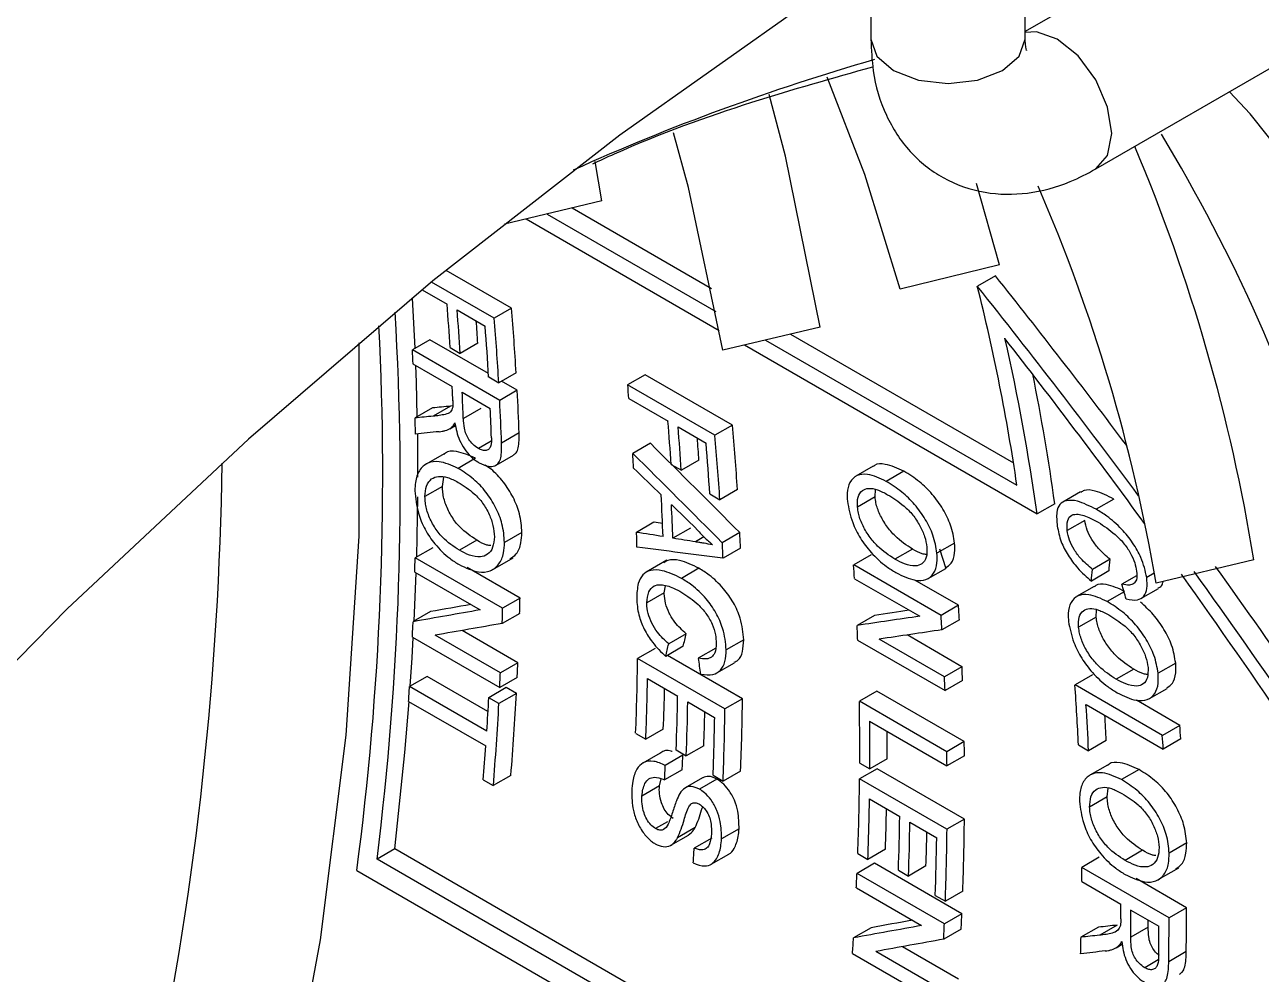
# Model space of a CAD drawing. Extents: x 17.3 to 113.1, y 4.8 to 84.5.
# Drawn here: x 31.877 to 32.878, y 64.814 to 65.583 of the extents above; entities that cross this region are included whole.
import ezdxf

# ---------------------------------------------------------------- set-up
doc = ezdxf.new("R2010")
doc.units = 0
doc.header["$MEASUREMENT"] = 0
doc.layers.add('OBJECT', color=7, linetype='CONTINUOUS')

msp = doc.modelspace()

# ---------------------------------------------------------------- linework, layer by layer
at = {"layer": 'OBJECT'}
for p, q in [((33.1237, 65.8294), (32.6871, 65.5774)), ((32.7442, 65.4661), (33.1862, 65.7212)), ((32.5621, 65.6692), (32.5621, 65.5712)), ((32.6871, 65.5712), (32.6871, 65.6692)), ((32.3443, 65.4402), (32.339, 65.472)), ((32.6662, 65.3884), (32.6475, 65.4544)), ((32.3443, 65.4402), (32.2654, 65.4214)), ((32.3203, 65.4345), (32.433, 65.3694)), ((32.2831, 65.4256), (32.4394, 65.3354)), ((32.3, 65.4296), (32.4366, 65.3508)), ((32.2712, 65.3534), (32.2182, 65.384)), ((32.6662, 65.3884), (32.5859, 65.3689)), ((32.257, 65.3452), (32.2064, 65.3744)), ((32.6629, 65.3797), (32.6483, 65.3712)), ((32.1989, 65.3683), (32.219, 65.3567)), ((32.1931, 65.3209), (32.1909, 65.3616)), ((32.2712, 65.3534), (32.257, 65.3452)), ((32.2271, 65.352), (32.2498, 65.3389)), ((32.5211, 65.3381), (32.4422, 65.3194)), ((32.2051, 65.3277), (32.1909, 65.3196)), ((32.2525, 65.3004), (32.2051, 65.3277)), ((32.2438, 65.325), (32.2296, 65.3168)), ((32.4599, 65.3236), (32.6967, 65.1869)), ((32.4768, 65.3276), (32.6803, 65.2101)), ((32.4971, 65.3324), (32.6775, 65.2282)), ((32.2616, 65.2787), (32.1909, 65.3196)), ((32.2215, 65.3215), (32.2296, 65.3168)), ((32.1914, 65.3084), (32.2232, 65.2901)), ((32.2527, 65.2977), (32.2608, 65.2929)), ((32.275, 65.3011), (32.2608, 65.2929)), ((32.2758, 65.2869), (32.2631, 65.2943)), ((32.3794, 65.2995), (32.3652, 65.2913)), ((32.4501, 65.2587), (32.3794, 65.2995)), ((32.2313, 65.2853), (32.254, 65.2723)), ((32.2758, 65.2869), (32.2616, 65.2787)), ((32.4359, 65.2505), (32.3652, 65.2913)), ((32.2219, 65.2741), (32.2077, 65.2659)), ((32.2237, 65.2743), (32.2219, 65.2741)), ((32.3661, 65.2803), (32.3979, 65.262)), ((32.2072, 65.2727), (32.1931, 65.2645)), ((32.2464, 65.2722), (32.2322, 65.264)), ((32.2211, 65.2558), (32.2258, 65.2585)), ((32.2258, 65.2586), (32.222, 65.2563)), ((32.406, 65.2573), (32.4287, 65.2442)), ((32.4501, 65.2587), (32.4359, 65.2505)), ((32.2547, 65.2457), (32.2444, 65.2398)), ((32.2773, 65.2524), (32.2631, 65.2442)), ((32.3836, 65.244), (32.3694, 65.2358)), ((32.2185, 65.2367), (32.202, 65.2272)), ((32.2587, 65.2263), (32.2728, 65.2345)), ((32.2421, 65.2319), (32.2279, 65.2237)), ((32.4005, 65.2269), (32.4087, 65.2222)), ((32.4229, 65.2304), (32.4087, 65.2222)), ((32.564, 65.2255), (32.5498, 65.2173)), ((32.2152, 65.2091), (32.2164, 65.2167)), ((32.5889, 65.2214), (32.5746, 65.2132)), ((32.2152, 65.2091), (32.2011, 65.2009)), ((32.4317, 65.203), (32.4399, 65.1983)), ((32.4541, 65.2065), (32.4399, 65.1983)), ((32.5655, 65.2006), (32.5658, 65.2066)), ((32.7318, 65.2047), (32.7175, 65.1964)), ((32.1944, 65.152), (32.1953, 65.2008)), ((32.5655, 65.2006), (32.5513, 65.1924)), ((32.711, 65.1951), (32.6967, 65.1869)), ((32.7589, 65.1989), (32.7445, 65.1906)), ((32.3865, 65.1801), (32.3724, 65.1719)), ((32.416, 65.1753), (32.4019, 65.1671)), ((32.7353, 65.1816), (32.721, 65.1733)), ((32.2431, 65.1655), (32.229, 65.1574)), ((32.2796, 65.1718), (32.2655, 65.1637)), ((32.427, 65.1682), (32.4201, 65.1642)), ((32.456, 65.1717), (32.4418, 65.1635)), ((32.6299, 65.1633), (32.6156, 65.1551)), ((32.2074, 65.1595), (32.1932, 65.1513)), ((32.4565, 65.159), (32.4424, 65.1509)), ((32.5623, 65.1537), (32.5482, 65.1455)), ((32.5958, 65.1584), (32.5816, 65.1502)), ((32.6176, 65.1587), (32.6229, 65.1426)), ((32.2639, 65.1105), (32.1932, 65.1513)), ((32.2781, 65.1187), (32.2353, 65.1434)), ((32.256, 65.1418), (32.2725, 65.1513)), ((32.3969, 65.1493), (32.3802, 65.1396)), ((32.4229, 65.1429), (32.4087, 65.1347)), ((32.6189, 65.1047), (32.5482, 65.1455)), ((32.6086, 65.1346), (32.6228, 65.1428)), ((32.7558, 65.1501), (32.7416, 65.1419)), ((32.8721, 65.1497), (32.793, 65.1309)), ((32.1923, 65.1002), (32.194, 65.139)), ((32.1929, 65.1396), (32.2457, 65.1092)), ((32.5489, 65.1344), (32.6017, 65.104)), ((32.6331, 65.1129), (32.5978, 65.1332)), ((32.7548, 65.1407), (32.7406, 65.1325)), ((32.7771, 65.1368), (32.7653, 65.13)), ((32.7916, 65.1389), (32.7855, 65.1354)), ((32.3948, 65.123), (32.3807, 65.1148)), ((32.3948, 65.123), (32.3958, 65.1285)), ((32.743, 65.1282), (32.7287, 65.12)), ((32.7671, 65.1237), (32.7535, 65.1159)), ((32.7806, 65.1183), (32.7949, 65.1266)), ((32.2781, 65.1187), (32.2639, 65.1105)), ((32.6331, 65.1129), (32.6189, 65.1047)), ((32.2056, 65.1078), (32.1915, 65.0997)), ((32.2778, 65.1063), (32.2636, 65.0981)), ((32.5651, 65.1047), (32.5509, 65.0965)), ((32.7445, 65.1033), (32.7303, 65.0951)), ((32.7445, 65.1033), (32.7449, 65.1093)), ((32.6338, 65.1012), (32.6196, 65.093)), ((32.1909, 65.0872), (32.2616, 65.0463)), ((32.2622, 65.0582), (32.2094, 65.0886)), ((32.2763, 65.0664), (32.2311, 65.0925)), ((32.4126, 65.0899), (32.3984, 65.0817)), ((32.4592, 65.085), (32.445, 65.0768)), ((32.5514, 65.0846), (32.6222, 65.0438)), ((32.6217, 65.055), (32.5689, 65.0855)), ((32.6358, 65.0632), (32.5914, 65.0889)), ((32.3874, 65.078), (32.3733, 65.0698)), ((32.4102, 65.0797), (32.3961, 65.0715)), ((32.4366, 65.0781), (32.4224, 65.07)), ((32.2763, 65.0664), (32.2622, 65.0582)), ((32.444, 65.029), (32.3733, 65.0698)), ((32.4581, 65.0372), (32.3974, 65.0723)), ((32.4374, 65.0581), (32.4516, 65.0663)), ((32.6358, 65.0632), (32.6217, 65.055)), ((32.8089, 65.0661), (32.7947, 65.0579)), ((32.2028, 65.0553), (32.1886, 65.0471)), ((32.2521, 65.0268), (32.2028, 65.0553)), ((32.2758, 65.0545), (32.2616, 65.0463)), ((32.3812, 65.0535), (32.4057, 65.0394)), ((32.7415, 65.0566), (32.7274, 65.0484)), ((32.7749, 65.0612), (32.7607, 65.053)), ((32.2511, 65.011), (32.1886, 65.0471)), ((32.2669, 65.0463), (32.2528, 65.0381)), ((32.2751, 65.0416), (32.2669, 65.0463)), ((32.567, 65.0433), (32.5528, 65.0352)), ((32.6377, 65.0025), (32.567, 65.0433)), ((32.6363, 65.052), (32.6222, 65.0438)), ((32.7981, 65.0075), (32.7274, 65.0484)), ((32.7877, 65.0374), (32.8019, 65.0456)), ((32.1878, 65.0351), (32.2503, 64.999)), ((32.2609, 65.0334), (32.2528, 65.0381)), ((32.2751, 65.0416), (32.2609, 65.0334)), ((32.4139, 65.0347), (32.4356, 65.0221)), ((32.4581, 65.0372), (32.444, 65.029)), ((32.6235, 64.9943), (32.5528, 65.0352)), ((32.8122, 65.0157), (32.7771, 65.036)), ((32.7363, 65.0326), (32.7988, 64.9965)), ((32.394, 65.0127), (32.3798, 65.0045)), ((32.5611, 65.019), (32.6237, 64.9829)), ((32.8122, 65.0157), (32.7981, 65.0075)), ((32.3717, 65.0092), (32.3798, 65.0045)), ((32.7526, 65.0033), (32.7384, 64.9951)), ((32.813, 65.0047), (32.7988, 64.9965)), ((32.3916, 64.9932), (32.3774, 64.985)), ((32.4045, 64.9958), (32.4127, 64.991)), ((32.4268, 64.9992), (32.4127, 64.991)), ((32.6377, 65.0025), (32.6235, 64.9943)), ((32.7303, 64.9998), (32.7384, 64.9951)), ((32.4098, 64.9915), (32.3957, 64.9833)), ((32.5531, 64.9851), (32.5613, 64.9804)), ((32.5754, 64.9885), (32.5613, 64.9804)), ((32.6378, 64.9911), (32.6237, 64.9829)), ((32.7536, 64.9836), (32.7395, 64.9754)), ((32.2706, 64.9751), (32.2564, 64.9669)), ((32.4093, 64.9797), (32.3951, 64.9715)), ((32.4259, 64.9732), (32.4118, 64.965)), ((32.4343, 64.9753), (32.4425, 64.9706)), ((32.4566, 64.9787), (32.4425, 64.9706)), ((32.5671, 64.9806), (32.553, 64.9725)), ((32.6378, 64.9398), (32.5671, 64.9806)), ((32.7792, 64.9799), (32.7651, 64.9718)), ((32.2483, 64.9717), (32.2564, 64.9669)), ((32.3909, 64.9667), (32.3767, 64.9585)), ((32.3909, 64.9667), (32.3923, 64.9724)), ((32.4375, 64.9722), (32.4233, 64.9641)), ((32.6237, 64.9316), (32.553, 64.9725)), ((32.7534, 64.9577), (32.7543, 64.9648)), ((32.561, 64.9561), (32.5855, 64.942)), ((32.7534, 64.9577), (32.7392, 64.9495)), ((32.3974, 64.9376), (32.3878, 64.9321)), ((32.4198, 64.9329), (32.4056, 64.9247)), ((32.5936, 64.9373), (32.6154, 64.9247)), ((32.6378, 64.9398), (32.6237, 64.9316)), ((32.4002, 64.9187), (32.4144, 64.9269)), ((32.4333, 64.9245), (32.4191, 64.9163)), ((32.4554, 64.9319), (32.4412, 64.9237)), ((32.1766, 64.9157), (32.1623, 64.9074)), ((32.711, 64.6072), (32.1766, 64.9157)), ((32.5739, 64.9154), (32.5597, 64.9072)), ((32.782, 64.9146), (32.7679, 64.9064)), ((32.8178, 64.9205), (32.8036, 64.9123)), ((32.6967, 64.599), (32.1623, 64.9074)), ((32.4328, 64.9033), (32.447, 64.9115)), ((32.5651, 64.9041), (32.5509, 64.8959)), ((32.5516, 64.912), (32.5597, 64.9072)), ((32.6358, 64.8632), (32.5651, 64.9041)), ((32.7469, 64.9089), (32.7328, 64.9007)), ((32.6803, 64.5895), (32.146, 64.898)), ((32.6216, 64.8551), (32.5509, 64.8959)), ((32.5844, 64.8985), (32.5925, 64.8937)), ((32.6067, 64.9019), (32.5925, 64.8937)), ((32.8035, 64.8599), (32.7328, 64.9007)), ((32.7948, 64.8908), (32.8115, 64.9004)), ((32.5504, 64.8841), (32.6032, 64.8536)), ((32.7328, 64.8892), (32.7645, 64.8709)), ((32.8176, 64.8681), (32.7768, 64.8916)), ((32.6142, 64.878), (32.6224, 64.8733)), ((32.6365, 64.8814), (32.6224, 64.8733)), ((32.6358, 64.8632), (32.6216, 64.8551)), ((32.7727, 64.8662), (32.7953, 64.8531)), ((32.8176, 64.8681), (32.8035, 64.8599)), ((32.7615, 64.854), (32.7474, 64.8458)), ((32.5623, 64.8518), (32.5481, 64.8436)), ((32.6352, 64.8507), (32.6211, 64.8426)), ((32.7464, 64.8523), (32.7322, 64.8441)), ((32.7867, 64.8524), (32.7725, 64.8443)), ((32.6188, 64.8021), (32.566, 64.8326)), ((32.633, 64.8103), (32.5876, 64.8365)), ((32.7607, 64.8357), (32.7656, 64.8385)), ((32.7656, 64.8386), (32.7616, 64.8362)), ((32.8175, 64.8326), (32.8033, 64.8244)), ((32.5473, 64.831), (32.618, 64.7902)), ((32.7948, 64.8259), (32.7838, 64.8195))]:
    msp.add_line(p, q, dxfattribs=at)
at = {"layer": 'OBJECT', "flags": 128}
for points in [[(32.5629, 65.635), (32.5117, 65.6014), (32.3589, 65.4935), (32.2076, 65.3754), (32.0582, 65.2473), (31.9115, 65.1099), (31.7679, 64.9637), (31.6281, 64.8093), (31.4927, 64.6473), (31.3621, 64.4783), (31.2369, 64.3031), (31.1176, 64.1223), (31.0047, 63.9368), (30.8987, 63.7471), (30.7999, 63.5541), (30.7088, 63.3586), (30.6257, 63.1614), (30.5858, 63.0584)], [(32.7572, 65.4947), (32.7538, 65.5161), (32.7442, 65.5382), (32.7299, 65.5576), (32.713, 65.5712), (32.6961, 65.5771), (32.6871, 65.5765)], [(32.5621, 65.5712), (32.5668, 65.5574), (32.5804, 65.5457), (32.6007, 65.5379), (32.6246, 65.5352), (32.6485, 65.5379), (32.6688, 65.5457)], [(32.6688, 65.5457), (32.6823, 65.5574), (32.6871, 65.5712)], [(32.5859, 65.3689), (32.5572, 65.4616), (32.5267, 65.5405)], [(32.5211, 65.3381), (32.493, 65.4764), (32.4797, 65.5263)], [(33.1487, 64.8307), (33.1265, 64.9673), (33.0943, 65.0956), (33.0521, 65.2148), (33.0003, 65.3241), (32.9392, 65.423), (32.8692, 65.5107), (32.8525, 65.5286)], [(32.4422, 65.3194), (32.4144, 65.451), (32.4023, 65.4952)], [(32.7442, 65.4661), (32.7538, 65.4771), (32.7572, 65.4947)], [(31.6978, 63.6401), (31.7845, 63.8091), (31.8629, 63.9807), (31.9326, 64.154), (31.9931, 64.3278), (32.0442, 64.5011), (32.0853, 64.6729), (32.1165, 64.8421), (32.1373, 65.0077), (32.1478, 65.1688), (32.1478, 65.3242), (32.1477, 65.3254)], [(32.1949, 65.2656), (32.1942, 65.2936), (32.1937, 65.3071)], [(32.1954, 65.2167), (32.1954, 65.2205), (32.1952, 65.2517)], [(32.1891, 65.0474), (32.1907, 65.0704), (32.1916, 65.0867)], [(32.1766, 64.9157), (32.1848, 64.9936), (32.1882, 65.0349)], [(32.7867, 64.8524), (32.7867, 64.8552), (32.7867, 64.8579), (32.7867, 64.8581)]]:
    msp.add_lwpolyline(points, dxfattribs=at)
at = {"layer": 'OBJECT'}
for centre, radius, start, end in [((33.0692, 63.8027), 1.823, 106.0568, 114.2268), ((31.6334, 64.7908), 1.36, 2.5466, 31.1506), ((31.4342, 64.9166), 1.4567, 9.21, 22.9355), ((31.4196, 64.8974), 1.3931, 9.6497, 23.466), ((31.0514, 64.9697), 1.6466, 8.3945, 14.1136), ((30.1975, 65.1958), 2.0279, 3.5538, 4.5509), ((30.2354, 65.1816), 2.043, 3.3536, 4.8235), ((29.7608, 65.2086), 2.4203, 352.8528, 3.3507), ((30.2056, 65.1911), 2.0279, 3.5538, 4.5509), ((30.205, 65.1995), 2.0427, 3.5232, 4.0315), ((30.2408, 65.1736), 2.0236, 3.382, 4.8656), ((29.723, 65.2177), 2.4439, 352.485, 2.8489), ((30.2229, 65.1776), 2.0333, 3.3842, 4.5499), ((31.0256, 64.9542), 1.6872, 7.9268, 12.8362), ((30.09, 65.2096), 2.1038, 2.6906, 2.9959), ((30.9909, 64.957), 1.7365, 7.8817, 11.3905), ((30.0944, 65.19), 2.1311, 2.3802, 2.6897), ((30.1, 65.1852), 2.1336, 2.1155, 2.6894), ((30.1377, 65.176), 2.141, 2.043, 2.9686), ((30.3923, 65.1141), 1.9809, 4.8134, 5.1318), ((30.1422, 65.1679), 2.1223, 2.0603, 2.9939), ((29.9909, 65.2061), 2.203, 1.1818, 1.5206), ((30.1234, 65.1722), 2.1329, 2.0503, 2.6894), ((30.3904, 65.0931), 2.0145, 3.8085, 4.81), ((30.3986, 65.0884), 2.0145, 3.8085, 4.81), ((30.4307, 65.0791), 2.0274, 3.6046, 5.0827), ((30.354, 65.0936), 2.0734, 3.7809, 4.2779), ((30.4177, 65.075), 2.0181, 3.6375, 4.8095), ((30.4349, 65.0709), 2.009, 3.6356, 5.1267), ((30.3007, 65.1076), 2.0726, 3.2195, 3.5467), ((29.3579, 65.2641), 2.6792, 348.3286, 359.2287), ((30.2722, 65.0924), 2.123, 2.0526, 2.9697), ((30.2807, 65.0877), 2.1226, 2.1438, 2.8783), ((30.2007, 65.1032), 2.1728, 1.4963, 1.8134), ((30.3064, 65.0636), 2.1378, 2.341, 2.6808), ((30.326, 65.0727), 2.1323, 2.3199, 2.6606), ((29.8011, 65.2063), 2.3927, 358.4027, 358.6826), ((30.5167, 65.0062), 2.0362, 3.6116, 3.9244), ((29.8664, 65.1737), 2.4123, 358.3992, 358.6926), ((30.5656, 64.9723), 2.0722, 3.5651, 3.8901), ((29.8754, 65.1654), 2.3892, 358.3864, 358.6827), ((30.5853, 64.9652), 2.0384, 3.5939, 3.9242), ((29.7243, 65.2089), 2.4696, 357.1735, 357.464), ((30.4189, 65.0008), 2.1342, 2.2501, 2.5693), ((29.7634, 65.1775), 2.5154, 357.1972, 357.467), ((29.9755, 65.1027), 2.398, 357.7672, 359.2154), ((30.493, 64.9685), 2.145, 2.2308, 2.5315), ((29.7795, 65.1689), 2.4851, 357.174, 357.4472), ((29.9739, 65.0983), 2.4078, 357.769, 358.9348), ((30.4987, 64.9604), 2.1251, 2.2494, 2.5528), ((29.613, 65.2152), 2.5811, 355.9983, 356.2649), ((29.9509, 65.107), 2.445, 357.7893, 358.5591), ((30.6667, 64.9005), 2.0659, 2.7553, 4.1047), ((29.7113, 65.1768), 2.5453, 356.2653, 356.8766), ((29.6908, 65.1738), 2.574, 355.3899, 356.8725), ((29.6854, 65.182), 2.5935, 355.4263, 356.8972), ((30.003, 65.084), 2.4031, 357.8952, 358.9355), ((30.0112, 65.0793), 2.4031, 357.8952, 358.9355), ((30.0426, 65.07), 2.4158, 357.8354, 359.222), ((30.2841, 64.9976), 2.269, 359.6827, 0.9476), ((29.9241, 65.09), 2.5044, 357.9224, 358.5514), ((30.048, 65.0618), 2.3962, 357.8177, 359.2158), ((30.6644, 64.8952), 2.0764, 2.7573, 3.7936), ((30.6511, 64.9029), 2.1039, 2.7352, 3.295), ((30.0307, 65.0668), 2.4054, 357.8193, 358.9352), ((30.2823, 64.9929), 2.279, 359.6844, 0.6565), ((30.7644, 64.8699), 2.053, 3.7639, 4.0738), ((30.267, 65.0011), 2.3084, 359.6882, 0.2408), ((30.77, 64.8618), 2.0333, 3.7964, 4.1091), ((29.6506, 65.1809), 2.6061, 355.3942, 355.9974), ((30.3949, 64.9573), 2.229, 0.6584, 0.952), ((30.3891, 64.9655), 2.2489, 0.6529, 0.9439), ((29.9199, 65.0915), 2.4781, 357.224, 357.4978), ((29.9298, 65.099), 2.4824, 357.2452, 357.5185), ((30.1658, 64.9987), 2.3873, 357.9178, 359.3702), ((30.1645, 64.9943), 2.3968, 357.9196, 359.0887), ((30.1457, 65.0028), 2.4297, 357.9381, 358.7104), ((30.1939, 64.98), 2.3919, 358.046, 359.0895), ((30.2021, 64.9753), 2.3919, 358.046, 359.0895), ((30.2343, 64.966), 2.4037, 357.9846, 359.3759), ((30.2086, 64.9831), 2.3995, 358.06, 358.7143), ((30.2207, 64.9628), 2.395, 357.9702, 359.0891), ((30.2381, 64.9578), 2.3858, 357.9686, 359.3705), ((29.8483, 65.0819), 2.5761, 356.0466, 356.3136), ((30.087, 65.0014), 2.4661, 357.2727, 357.5477), ((30.4313, 64.8939), 2.3015, 359.883, 0.1696), ((30.1628, 64.9683), 2.4752, 357.2784, 357.5679), ((30.4514, 64.8757), 2.3131, 359.5887, 359.8816), ((30.4466, 64.8711), 2.326, 359.3399, 359.8807), ((30.4896, 64.8613), 2.328, 359.2929, 0.1672), ((30.147, 64.9611), 2.4769, 357.2581, 357.5475), ((30.4741, 64.8579), 2.3212, 359.2778, 359.8811), ((30.4927, 64.8531), 2.3108, 359.2874, 0.1683), ((29.9795, 65.0073), 2.5738, 356.0709, 356.3532), ((30.3471, 64.895), 2.3857, 358.4559, 358.7775)]:
    msp.add_arc(centre, radius, start, end, dxfattribs=at)
for centre, major_axis, ratio, start_param, end_param in [((31.4176, 63.6693), (-1.7836, 3.0186), 0.57051, 4.903681, 4.954023), ((31.4176, 63.6693), (-1.769, 2.9939), 0.57051, 4.893596, 4.956103), ((31.3973, 63.681), (-1.769, 2.9939), 0.57051, 4.881294, 4.935984), ((30.3877, 64.2639), (3.405, 0.8035), 0.196579, 0.956272, 0.96136), ((30.3877, 64.2639), (3.3772, 0.797), 0.196579, 0.955983, 0.961114), ((30.4075, 64.2524), (3.3594, 0.8093), 0.194803, 0.957361, 0.964115), ((30.9536, 63.9372), (4.4945, -4.4184), 0.30696, 1.538116, 1.554351), ((30.9536, 63.9372), (4.4578, -4.3823), 0.30696, 1.538546, 1.554915), ((30.9469, 63.941), (4.7747, -4.5665), 0.289283, 1.544651, 1.549342), ((30.947, 63.941), (4.7752, -4.5668), 0.289258, 1.538683, 1.542902), ((30.4885, 64.2057), (4.9943, -0.3319), 0.235696, 1.195177, 1.19667), ((30.4885, 64.2057), (4.9535, -0.3292), 0.235696, 1.191691, 1.196377), ((30.4885, 64.2057), (4.955, -0.3302), 0.235676, 1.186095, 1.190097), ((30.5266, 64.1837), (4.6563, -0.1186), 0.238594, 1.152851, 1.169202), ((30.9847, 63.9192), (1.574, 1.913), 0.433202, 5.700088, 5.705896), ((31.4176, 63.6693), (-1.7836, 3.0186), 0.57051, 4.796652, 4.868683), ((30.9847, 63.9192), (1.5611, 1.8974), 0.433202, 5.701168, 5.707024), ((31.3973, 63.681), (-1.769, 2.9939), 0.57051, 4.77585, 4.86654), ((31.4176, 63.6693), (-1.769, 2.9939), 0.57051, 4.787781, 4.871525), ((31.1143, 63.8444), (0.7068, 2.3619), 0.681202, 5.470132, 5.475989), ((30.6159, 64.1321), (3.202, 0.9427), 0.173268, 0.989327, 1.001018), ((30.6159, 64.1321), (3.1759, 0.935), 0.173268, 0.981709, 1.001446), ((30.6999, 64.0837), (3.1759, 0.935), 0.173268, 0.878765, 0.89852), ((30.6999, 64.0837), (3.202, 0.9427), 0.173268, 0.888112, 0.898932), ((30.6347, 64.1213), (3.1759, 0.935), 0.173268, 0.982039, 1.001776), ((30.7187, 64.0728), (3.1759, 0.935), 0.173268, 0.879096, 0.89885), ((30.6812, 64.0944), (1.574, 1.913), 0.433202, 5.56131, 5.567066), ((30.6812, 64.0944), (1.5611, 1.8974), 0.433202, 5.561241, 5.567044), ((30.7036, 64.0815), (0.7068, 2.3619), 0.681202, 5.330195, 5.335999), ((31.0387, 63.8881), (3.1759, 0.935), 0.173268, 1.005475, 1.025238), ((31.0387, 63.8881), (3.202, 0.9427), 0.173268, 1.01274, 1.024614), ((31.0871, 63.8601), (3.405, 0.8035), 0.196579, 1.010964, 1.016051), ((31.0575, 63.8772), (3.1759, 0.935), 0.173268, 1.005805, 1.025568), ((31.0871, 63.8601), (3.3772, 0.797), 0.196579, 1.011126, 1.016254), ((31.1059, 63.8493), (3.3594, 0.8093), 0.194803, 1.012502, 1.019256)]:
    msp.add_ellipse(centre, major_axis=major_axis, ratio=ratio, start_param=start_param, end_param=end_param, dxfattribs=at)
for points, knots in [([(32.5621, 65.5712), (32.5625, 65.5626), (32.5634, 65.5411), (32.5728, 65.5095), (32.5923, 65.4793), (32.6202, 65.457), (32.6538, 65.4454), (32.6894, 65.4451), (32.7197, 65.4531), (32.7374, 65.4624), (32.7442, 65.4661)], [0, 0, 0, 0, 0.095823, 0.239927, 0.374685, 0.506227, 0.644627, 0.777379, 0.913638, 1, 1, 1, 1]), ([(32.6878, 65.5625), (32.688, 65.5623), (32.6887, 65.5612), (32.6872, 65.565), (32.6871, 65.5698), (32.6871, 65.5712)], [0, 0, 0, 0, 0.152494, 0.759732, 1, 1, 1, 1]), ([(32.337, 65.4703), (32.3428, 65.473), (32.3867, 65.4932), (32.4631, 65.5206), (32.5313, 65.5397), (32.5638, 65.5488)], [0, 0, 0, 0, 0.074246, 0.559167, 1, 1, 1, 1]), ([(32.2236, 65.2732), (32.2231, 65.2718), (32.2219, 65.2688), (32.2176, 65.2673), (32.2127, 65.2665), (32.2094, 65.2661), (32.2077, 65.2659)], [0, 0, 0, 0, 0.208232, 0.471579, 0.735465, 1, 1, 1, 1]), ([(32.2237, 65.2786), (32.2237, 65.2781), (32.2237, 65.2772), (32.2238, 65.2753), (32.2237, 65.2741), (32.2236, 65.2732)], [0, 0, 0, 0, 0.250158, 0.500385, 1, 1, 1, 1]), ([(32.2444, 65.2398), (32.2428, 65.2408), (32.2401, 65.2427), (32.2366, 65.247), (32.2341, 65.2515), (32.2326, 65.2575), (32.2324, 65.2615), (32.2322, 65.264)], [0, 0, 0, 0, 0.210736, 0.366988, 0.524036, 0.700164, 1, 1, 1, 1]), ([(32.2126, 65.2534), (32.2134, 65.2535), (32.2151, 65.2537), (32.2184, 65.2545), (32.2205, 65.2556), (32.222, 65.2563)], [0, 0, 0, 0, 0.250494, 0.501128, 1, 1, 1, 1]), ([(32.222, 65.2563), (32.2223, 65.2566), (32.223, 65.2572), (32.2241, 65.2585), (32.2248, 65.2598), (32.2252, 65.2606)], [0, 0, 0, 0, 0.250467, 0.501137, 1, 1, 1, 1]), ([(32.2252, 65.2606), (32.2262, 65.2559), (32.2276, 65.2488), (32.2329, 65.2393), (32.2381, 65.2331), (32.2423, 65.2298), (32.2445, 65.2285), (32.2449, 65.2283)], [0, 0, 0, 0, 0.3811486, 0.5751912, 0.7686979, 0.9673832, 1, 1, 1, 1]), ([(32.255, 65.2485), (32.255, 65.2462), (32.2549, 65.2427), (32.2532, 65.2392), (32.2508, 65.238), (32.2477, 65.2381), (32.2455, 65.2392), (32.2444, 65.2398)], [0, 0, 0, 0, 0.30946, 0.485014, 0.661604, 0.828881, 1, 1, 1, 1]), ([(32.2449, 65.2283), (32.2475, 65.2271), (32.2521, 65.2249), (32.2575, 65.2254), (32.261, 65.2278), (32.2633, 65.2339), (32.2632, 65.24), (32.2631, 65.2442)], [0, 0, 0, 0, 0.224516, 0.396236, 0.537278, 0.678349, 1, 1, 1, 1]), ([(32.2727, 65.2347), (32.2735, 65.2351), (32.2754, 65.2363), (32.2774, 65.2422), (32.2773, 65.2482), (32.2773, 65.2524)], [0, 0, 0, 0, 0.176581, 0.427619, 1, 1, 1, 1]), ([(32.2421, 65.2319), (32.2369, 65.2342), (32.2281, 65.238), (32.2192, 65.2378), (32.2167, 65.2354), (32.2164, 65.235)], [0, 0, 0, 0, 0.554279, 0.937125, 1, 1, 1, 1]), ([(32.2279, 65.2237), (32.2226, 65.2261), (32.2137, 65.2302), (32.2029, 65.2287), (32.1962, 65.2226), (32.1933, 65.2142), (32.193, 65.2079), (32.1929, 65.2056)], [0, 0, 0, 0, 0.291274, 0.49246, 0.6944213, 0.886505, 1, 1, 1, 1]), ([(32.2655, 65.1637), (32.2651, 65.1687), (32.2645, 65.1778), (32.2587, 65.1923), (32.2507, 65.205), (32.24, 65.2161), (32.2322, 65.221), (32.2279, 65.2237)], [0, 0, 0, 0, 0.218957, 0.402641, 0.585859, 0.776188, 1, 1, 1, 1]), ([(32.2796, 65.1718), (32.2793, 65.1768), (32.2786, 65.186), (32.2728, 65.2005), (32.2648, 65.213), (32.2566, 65.2219), (32.2514, 65.2254), (32.2498, 65.2264)], [0, 0, 0, 0, 0.253916, 0.466927, 0.679396, 0.900113, 1, 1, 1, 1]), ([(32.5889, 65.2214), (32.5837, 65.2237), (32.575, 65.2276), (32.5667, 65.2277), (32.5645, 65.2255), (32.5642, 65.2252)], [0, 0, 0, 0, 0.553763, 0.936839, 1, 1, 1, 1]), ([(32.2011, 65.2009), (32.2013, 65.2039), (32.2018, 65.21), (32.206, 65.2155), (32.212, 65.2177), (32.2196, 65.2168), (32.2251, 65.2139), (32.228, 65.2124)], [0, 0, 0, 0, 0.2025827, 0.4070788, 0.5871151, 0.7845689, 1, 1, 1, 1]), ([(32.5746, 65.2132), (32.5694, 65.2156), (32.5605, 65.2197), (32.5504, 65.2186), (32.5447, 65.2131), (32.5426, 65.2052), (32.543, 65.1993), (32.5431, 65.1971)], [0, 0, 0, 0, 0.290479, 0.491429, 0.693103, 0.885805, 1, 1, 1, 1]), ([(32.6156, 65.1551), (32.6149, 65.1599), (32.6134, 65.1686), (32.6065, 65.1826), (32.5977, 65.1949), (32.5866, 65.2056), (32.5788, 65.2106), (32.5746, 65.2132)], [0, 0, 0, 0, 0.221009, 0.405859, 0.590283, 0.779928, 1, 1, 1, 1]), ([(32.6299, 65.1633), (32.6291, 65.1681), (32.6277, 65.1768), (32.6208, 65.1909), (32.612, 65.2031), (32.6009, 65.2139), (32.5931, 65.2188), (32.5889, 65.2214)], [0, 0, 0, 0, 0.220976, 0.405807, 0.590208, 0.779873, 1, 1, 1, 1]), ([(32.1929, 65.2056), (32.1935, 65.1996), (32.1944, 65.1895), (32.2008, 65.1741), (32.2096, 65.1612), (32.2194, 65.1517), (32.2262, 65.1474), (32.2288, 65.1458)], [0, 0, 0, 0, 0.262982, 0.446886, 0.631371, 0.861898, 1, 1, 1, 1]), ([(32.2152, 65.2091), (32.2152, 65.2091), (32.2152, 65.2091), (32.2152, 65.2091), (32.2152, 65.209)], [0, 0, 0, 0, 0.560952, 1, 1, 1, 1]), ([(32.2431, 65.1655), (32.2384, 65.1687), (32.231, 65.1735), (32.2225, 65.1845), (32.2176, 65.1943), (32.2155, 65.2028), (32.2153, 65.2074), (32.2152, 65.209)], [0, 0, 0, 0, 0.341775, 0.52869, 0.715879, 0.89924, 1, 1, 1, 1]), ([(32.228, 65.2124), (32.2324, 65.2096), (32.2393, 65.2053), (32.2481, 65.1959), (32.2532, 65.1868), (32.2567, 65.1771), (32.2571, 65.1713), (32.2573, 65.1683)], [0, 0, 0, 0, 0.308887, 0.4833, 0.659374, 0.82355, 1, 1, 1, 1]), ([(32.5513, 65.1924), (32.5512, 65.1953), (32.5511, 65.201), (32.5547, 65.2061), (32.5602, 65.208), (32.5674, 65.2068), (32.5729, 65.2039), (32.5757, 65.2024)], [0, 0, 0, 0, 0.204303, 0.410531, 0.59177, 0.789146, 1, 1, 1, 1]), ([(32.7589, 65.1989), (32.7537, 65.2014), (32.745, 65.2057), (32.7358, 65.2068), (32.7329, 65.2048), (32.7321, 65.2042)], [0, 0, 0, 0, 0.507072, 0.853785, 1, 1, 1, 1]), ([(32.229, 65.1574), (32.2242, 65.1605), (32.2169, 65.1653), (32.2084, 65.1763), (32.2035, 65.1862), (32.2013, 65.1947), (32.2012, 65.1993), (32.2011, 65.2009)], [0, 0, 0, 0, 0.341423, 0.528145, 0.71514, 0.898312, 1, 1, 1, 1]), ([(32.5431, 65.1971), (32.5441, 65.1914), (32.5459, 65.1818), (32.5533, 65.167), (32.5628, 65.1545), (32.573, 65.1451), (32.5798, 65.1409), (32.5824, 65.1393)], [0, 0, 0, 0, 0.262327, 0.446723, 0.631747, 0.861208, 1, 1, 1, 1]), ([(32.5958, 65.1584), (32.591, 65.1615), (32.5836, 65.1663), (32.5746, 65.177), (32.5691, 65.1864), (32.5662, 65.1946), (32.5657, 65.199), (32.5655, 65.2006)], [0, 0, 0, 0, 0.339484, 0.526314, 0.713422, 0.896565, 1, 1, 1, 1]), ([(32.5757, 65.2024), (32.5801, 65.1997), (32.5871, 65.1954), (32.5963, 65.1862), (32.6019, 65.1774), (32.6061, 65.1682), (32.607, 65.1627), (32.6075, 65.1598)], [0, 0, 0, 0, 0.308096, 0.482039, 0.65762, 0.821773, 1, 1, 1, 1]), ([(32.7445, 65.1906), (32.7393, 65.1932), (32.7305, 65.1976), (32.7205, 65.1983), (32.7147, 65.1951), (32.712, 65.1879), (32.7126, 65.1809), (32.713, 65.177)], [0, 0, 0, 0, 0.283362, 0.477128, 0.637068, 0.797346, 1, 1, 1, 1]), ([(32.5816, 65.1502), (32.5768, 65.1533), (32.5694, 65.1581), (32.5604, 65.1688), (32.5549, 65.1782), (32.552, 65.1864), (32.5515, 65.1908), (32.5513, 65.1924)], [0, 0, 0, 0, 0.339451, 0.526286, 0.713392, 0.896539, 1, 1, 1, 1]), ([(32.721, 65.1733), (32.7209, 65.1762), (32.7207, 65.1818), (32.7242, 65.1863), (32.7307, 65.187), (32.7383, 65.1844), (32.7441, 65.1812), (32.7462, 65.1801)], [0, 0, 0, 0, 0.21593, 0.409756, 0.575354, 0.839101, 1, 1, 1, 1]), ([(32.7855, 65.1354), (32.7843, 65.1407), (32.7822, 65.1497), (32.7744, 65.1636), (32.7647, 65.1755), (32.7543, 65.1846), (32.7474, 65.1889), (32.7445, 65.1906)], [0, 0, 0, 0, 0.258136, 0.440697, 0.62402, 0.844472, 1, 1, 1, 1]), ([(32.4206, 65.1749), (32.4217, 65.1737), (32.4238, 65.1713), (32.4283, 65.1669), (32.4317, 65.1639), (32.4339, 65.1619)], [0, 0, 0, 0, 0.250306, 0.500784, 1, 1, 1, 1]), ([(32.713, 65.177), (32.7138, 65.1729), (32.7153, 65.1654), (32.7215, 65.1533), (32.73, 65.1419), (32.7368, 65.1358), (32.7406, 65.1325)], [0, 0, 0, 0, 0.273935, 0.496636, 0.719281, 1, 1, 1, 1]), ([(32.7416, 65.1419), (32.7383, 65.1446), (32.7329, 65.1492), (32.7265, 65.1579), (32.7225, 65.1659), (32.7215, 65.1708), (32.721, 65.1733)], [0, 0, 0, 0, 0.334041, 0.54781, 0.761889, 1, 1, 1, 1]), ([(32.7558, 65.1501), (32.7525, 65.1529), (32.7471, 65.1575), (32.7408, 65.1661), (32.7368, 65.1741), (32.7358, 65.179), (32.7353, 65.1816)], [0, 0, 0, 0, 0.334065, 0.547838, 0.761915, 1, 1, 1, 1]), ([(32.7462, 65.1801), (32.7508, 65.1771), (32.7577, 65.1726), (32.7667, 65.1636), (32.7724, 65.1554), (32.776, 65.1474), (32.7768, 65.1428), (32.7772, 65.1406)], [0, 0, 0, 0, 0.334266, 0.508084, 0.682468, 0.852459, 1, 1, 1, 1]), ([(32.2288, 65.1458), (32.2341, 65.1433), (32.2431, 65.139), (32.2543, 65.14), (32.2613, 65.1456), (32.265, 65.154), (32.2653, 65.1608), (32.2655, 65.1637)], [0, 0, 0, 0, 0.287559, 0.481088, 0.67537, 0.860868, 1, 1, 1, 1]), ([(32.2573, 65.1683), (32.257, 65.1653), (32.2565, 65.1593), (32.2522, 65.1537), (32.2456, 65.1515), (32.2376, 65.1529), (32.2317, 65.1559), (32.229, 65.1574)], [0, 0, 0, 0, 0.197054, 0.395619, 0.573576, 0.801611, 1, 1, 1, 1]), ([(32.2543, 65.1612), (32.2533, 65.1613), (32.2497, 65.1617), (32.2459, 65.164), (32.2431, 65.1655)], [0, 0, 0, 0, 0.282436, 1, 1, 1, 1]), ([(32.2698, 65.1504), (32.2717, 65.1516), (32.276, 65.1543), (32.2791, 65.1623), (32.2794, 65.169), (32.2796, 65.1718)], [0, 0, 0, 0, 0.306317, 0.702698, 1, 1, 1, 1]), ([(32.4339, 65.1619), (32.4316, 65.1623), (32.4282, 65.1629), (32.4236, 65.1636), (32.4213, 65.164), (32.4201, 65.1642)], [0, 0, 0, 0, 0.499984, 0.749992, 1, 1, 1, 1]), ([(32.6225, 65.1433), (32.6241, 65.1443), (32.628, 65.1468), (32.6302, 65.1543), (32.63, 65.1606), (32.6299, 65.1633)], [0, 0, 0, 0, 0.304594, 0.700327, 1, 1, 1, 1]), ([(32.6075, 65.1598), (32.6075, 65.1569), (32.6076, 65.1512), (32.6039, 65.1461), (32.5978, 65.1441), (32.59, 65.1458), (32.5842, 65.1488), (32.5816, 65.1502)], [0, 0, 0, 0, 0.1984501, 0.3984124, 0.577224, 0.8067118, 1, 1, 1, 1]), ([(32.5824, 65.1393), (32.5877, 65.1367), (32.5966, 65.1324), (32.6072, 65.133), (32.6133, 65.1381), (32.616, 65.146), (32.6158, 65.1524), (32.6156, 65.1551)], [0, 0, 0, 0, 0.286975, 0.480118, 0.673995, 0.859502, 1, 1, 1, 1]), ([(32.6071, 65.154), (32.606, 65.1541), (32.6024, 65.1546), (32.5985, 65.1569), (32.5958, 65.1584)], [0, 0, 0, 0, 0.319967, 1, 1, 1, 1]), ([(32.4229, 65.1429), (32.4176, 65.1454), (32.4088, 65.1495), (32.399, 65.1503), (32.3956, 65.148), (32.3946, 65.1473)], [0, 0, 0, 0, 0.507953, 0.853823, 1, 1, 1, 1]), ([(32.4592, 65.085), (32.4586, 65.0907), (32.4577, 65.1004), (32.4512, 65.1152), (32.4424, 65.1275), (32.4325, 65.1369), (32.4257, 65.1411), (32.4229, 65.1429)], [0, 0, 0, 0, 0.259852, 0.440782, 0.622403, 0.845934, 1, 1, 1, 1]), ([(32.4087, 65.1347), (32.4034, 65.1373), (32.3945, 65.1415), (32.3838, 65.1418), (32.377, 65.1381), (32.373, 65.1302), (32.3727, 65.1226), (32.3725, 65.1184)], [0, 0, 0, 0, 0.28486, 0.478824, 0.638286, 0.79814, 1, 1, 1, 1]), ([(32.445, 65.0768), (32.4445, 65.0825), (32.4435, 65.0923), (32.437, 65.107), (32.4283, 65.1194), (32.4184, 65.1287), (32.4115, 65.133), (32.4087, 65.1347)], [0, 0, 0, 0, 0.25985, 0.440784, 0.622404, 0.845935, 1, 1, 1, 1]), ([(32.7772, 65.1406), (32.7774, 65.1381), (32.7777, 65.1338), (32.7752, 65.1301), (32.7711, 65.1288), (32.7674, 65.1295), (32.7653, 65.13)], [0, 0, 0, 0, 0.297318, 0.504628, 0.711731, 1, 1, 1, 1]), ([(32.7688, 65.118), (32.772, 65.1174), (32.7778, 65.1163), (32.7835, 65.1199), (32.7862, 65.1262), (32.7857, 65.1323), (32.7855, 65.1354)], [0, 0, 0, 0, 0.289203, 0.522894, 0.756677, 1, 1, 1, 1]), ([(32.3807, 65.1148), (32.381, 65.118), (32.3816, 65.124), (32.386, 65.129), (32.3931, 65.1301), (32.401, 65.1276), (32.4068, 65.1245), (32.409, 65.1233)], [0, 0, 0, 0, 0.217151, 0.4075, 0.571602, 0.837965, 1, 1, 1, 1]), ([(32.4126, 65.0899), (32.4094, 65.0927), (32.4042, 65.0974), (32.3986, 65.1065), (32.3956, 65.1146), (32.3949, 65.12), (32.3948, 65.1227), (32.3948, 65.123)], [0, 0, 0, 0, 0.3357773, 0.5492789, 0.7631395, 0.9754655, 1, 1, 1, 1]), ([(32.409, 65.1233), (32.4135, 65.1204), (32.4203, 65.1159), (32.4288, 65.1065), (32.4338, 65.0979), (32.4365, 65.0893), (32.4368, 65.0843), (32.4369, 65.0821)], [0, 0, 0, 0, 0.335468, 0.509879, 0.684917, 0.854402, 1, 1, 1, 1]), ([(32.7678, 65.1241), (32.7627, 65.1264), (32.754, 65.1303), (32.7456, 65.1304), (32.7435, 65.1282), (32.7432, 65.1279)], [0, 0, 0, 0, 0.553736, 0.936828, 1, 1, 1, 1]), ([(32.7947, 65.127), (32.7957, 65.1274), (32.7978, 65.1283), (32.7985, 65.1309), (32.7989, 65.1323)], [0, 0, 0, 0, 0.4645763, 1, 1, 1, 1]), ([(32.3725, 65.1184), (32.3728, 65.1141), (32.3734, 65.1061), (32.3783, 65.0934), (32.3858, 65.0814), (32.3923, 65.0751), (32.3961, 65.0715)], [0, 0, 0, 0, 0.269829, 0.490784, 0.711649, 1, 1, 1, 1]), ([(32.3984, 65.0817), (32.3953, 65.0846), (32.3901, 65.0893), (32.3845, 65.0983), (32.3814, 65.1064), (32.3807, 65.1119), (32.3807, 65.1145), (32.3807, 65.1148)], [0, 0, 0, 0, 0.335777, 0.549273, 0.76314, 0.975466, 1, 1, 1, 1]), ([(32.7535, 65.1159), (32.7483, 65.1183), (32.7395, 65.1224), (32.7294, 65.1213), (32.7237, 65.1158), (32.7216, 65.1079), (32.722, 65.102), (32.7221, 65.0998)], [0, 0, 0, 0, 0.290429, 0.491356, 0.69301, 0.885747, 1, 1, 1, 1]), ([(32.7947, 65.0579), (32.7939, 65.0626), (32.7924, 65.0714), (32.7855, 65.0853), (32.7766, 65.0976), (32.7655, 65.1083), (32.7577, 65.1132), (32.7535, 65.1159)], [0, 0, 0, 0, 0.221145, 0.406062, 0.590559, 0.780155, 1, 1, 1, 1]), ([(32.8089, 65.0661), (32.8081, 65.0708), (32.8067, 65.0796), (32.7997, 65.0935), (32.7909, 65.1059), (32.7839, 65.1123), (32.7803, 65.1155)], [0, 0, 0, 0, 0.2834433, 0.5204634, 0.7569394, 1, 1, 1, 1]), ([(32.7303, 65.0951), (32.7302, 65.098), (32.7301, 65.1038), (32.7337, 65.1088), (32.7392, 65.1107), (32.7464, 65.1095), (32.7518, 65.1066), (32.7547, 65.1051)], [0, 0, 0, 0, 0.204416, 0.410763, 0.592076, 0.789434, 1, 1, 1, 1]), ([(32.7749, 65.0612), (32.7701, 65.0643), (32.7628, 65.0691), (32.7537, 65.0798), (32.7481, 65.0892), (32.7453, 65.0974), (32.7447, 65.1018), (32.7445, 65.1033)], [0, 0, 0, 0, 0.339341, 0.526179, 0.713304, 0.896452, 1, 1, 1, 1]), ([(32.7547, 65.1051), (32.7591, 65.1024), (32.766, 65.0981), (32.7752, 65.0889), (32.7809, 65.0801), (32.7851, 65.0709), (32.786, 65.0654), (32.7865, 65.0625)], [0, 0, 0, 0, 0.308037, 0.481952, 0.657502, 0.821647, 1, 1, 1, 1]), ([(32.7221, 65.0998), (32.7232, 65.0942), (32.725, 65.0846), (32.7324, 65.0698), (32.742, 65.0573), (32.7522, 65.0479), (32.759, 65.0437), (32.7615, 65.0421)], [0, 0, 0, 0, 0.262277, 0.446722, 0.631788, 0.861168, 1, 1, 1, 1]), ([(32.7607, 65.053), (32.7559, 65.0561), (32.7486, 65.0609), (32.7395, 65.0716), (32.7339, 65.081), (32.7311, 65.0892), (32.7305, 65.0935), (32.7303, 65.0951)], [0, 0, 0, 0, 0.339308, 0.526151, 0.713275, 0.896421, 1, 1, 1, 1]), ([(32.4513, 65.0668), (32.4524, 65.0673), (32.4557, 65.0688), (32.4586, 65.0752), (32.459, 65.0817), (32.4592, 65.085)], [0, 0, 0, 0, 0.203221, 0.595506, 1, 1, 1, 1]), ([(32.4369, 65.0821), (32.4367, 65.0793), (32.4364, 65.0746), (32.4332, 65.0706), (32.4286, 65.069), (32.4247, 65.0696), (32.4224, 65.07)], [0, 0, 0, 0, 0.299282, 0.505214, 0.710815, 1, 1, 1, 1]), ([(32.4245, 65.0572), (32.4279, 65.0567), (32.434, 65.0558), (32.4407, 65.0599), (32.4445, 65.067), (32.4449, 65.0735), (32.445, 65.0768)], [0, 0, 0, 0, 0.291781, 0.525319, 0.759022, 1, 1, 1, 1]), ([(32.8016, 65.0461), (32.8033, 65.0471), (32.8071, 65.0495), (32.8093, 65.057), (32.809, 65.0634), (32.8089, 65.0661)], [0, 0, 0, 0, 0.304481, 0.700182, 1, 1, 1, 1]), ([(32.7865, 65.0625), (32.7865, 65.0597), (32.7866, 65.054), (32.783, 65.0488), (32.7769, 65.0469), (32.7691, 65.0486), (32.7633, 65.0516), (32.7607, 65.053)], [0, 0, 0, 0, 0.1985496, 0.3986074, 0.5774835, 0.8070865, 1, 1, 1, 1]), ([(32.7615, 65.0421), (32.7668, 65.0395), (32.7757, 65.0352), (32.7863, 65.0358), (32.7924, 65.0408), (32.7951, 65.0487), (32.7948, 65.0551), (32.7947, 65.0579)], [0, 0, 0, 0, 0.286938, 0.480053, 0.673902, 0.859418, 1, 1, 1, 1]), ([(32.7861, 65.0568), (32.785, 65.0569), (32.7815, 65.0574), (32.7776, 65.0597), (32.7749, 65.0612)], [0, 0, 0, 0, 0.3176079, 1, 1, 1, 1]), ([(32.4013, 64.9945), (32.401, 64.9946), (32.3976, 64.9958), (32.3939, 64.9954), (32.3918, 64.9932), (32.3917, 64.9931)], [0, 0, 0, 0, 0.0805093, 0.9434389, 1, 1, 1, 1]), ([(32.3957, 64.9833), (32.3925, 64.9847), (32.3861, 64.9875), (32.3778, 64.9862), (32.3719, 64.9803), (32.3693, 64.9719), (32.3687, 64.9654), (32.3685, 64.9627)], [0, 0, 0, 0, 0.215869, 0.4335, 0.620741, 0.846175, 1, 1, 1, 1]), ([(32.7792, 64.9799), (32.774, 64.9822), (32.7653, 64.9861), (32.7566, 64.986), (32.7542, 64.9836), (32.7538, 64.9833)], [0, 0, 0, 0, 0.554202, 0.937118, 1, 1, 1, 1]), ([(32.3767, 64.9585), (32.3772, 64.9622), (32.3781, 64.9679), (32.3822, 64.9728), (32.3873, 64.9742), (32.3919, 64.9729), (32.3947, 64.9717), (32.3951, 64.9715)], [0, 0, 0, 0, 0.33346, 0.521189, 0.710845, 0.955928, 1, 1, 1, 1]), ([(32.4375, 64.9722), (32.4351, 64.9733), (32.4309, 64.9752), (32.4275, 64.9738), (32.426, 64.9732)], [0, 0, 0, 0, 0.546589, 1, 1, 1, 1]), ([(32.7651, 64.9718), (32.7598, 64.9742), (32.7509, 64.9782), (32.7402, 64.9768), (32.7339, 64.9709), (32.7312, 64.9626), (32.7311, 64.9565), (32.7311, 64.9542)], [0, 0, 0, 0, 0.291179, 0.492366, 0.694313, 0.886501, 1, 1, 1, 1]), ([(32.8178, 64.9205), (32.8173, 64.9254), (32.8164, 64.9344), (32.8103, 64.9487), (32.8021, 64.9613), (32.7913, 64.9723), (32.7834, 64.9773), (32.7792, 64.9799)], [0, 0, 0, 0, 0.219176, 0.403017, 0.586399, 0.776671, 1, 1, 1, 1]), ([(32.3685, 64.9627), (32.3686, 64.9575), (32.3687, 64.9492), (32.3727, 64.9369), (32.378, 64.928), (32.3834, 64.9224), (32.3866, 64.9204), (32.3875, 64.9198)], [0, 0, 0, 0, 0.335652, 0.537029, 0.739753, 0.92441, 1, 1, 1, 1]), ([(32.402, 64.9403), (32.4007, 64.9413), (32.398, 64.9432), (32.3947, 64.9478), (32.3921, 64.9537), (32.3908, 64.9603), (32.3908, 64.9646), (32.3909, 64.9667)], [0, 0, 0, 0, 0.177833, 0.356271, 0.528523, 0.771992, 1, 1, 1, 1]), ([(32.4233, 64.9641), (32.421, 64.9651), (32.4167, 64.9669), (32.4111, 64.9653), (32.4087, 64.9622), (32.4074, 64.9605)], [0, 0, 0, 0, 0.348834, 0.648976, 1, 1, 1, 1]), ([(32.4412, 64.9237), (32.4411, 64.9283), (32.441, 64.9358), (32.4378, 64.947), (32.4332, 64.9552), (32.428, 64.961), (32.4247, 64.9632), (32.4233, 64.9641)], [0, 0, 0, 0, 0.322731, 0.51644, 0.712292, 0.881655, 1, 1, 1, 1]), ([(32.4554, 64.9319), (32.4553, 64.9365), (32.4552, 64.944), (32.452, 64.9552), (32.4473, 64.9633), (32.4422, 64.9691), (32.4388, 64.9713), (32.4375, 64.9722)], [0, 0, 0, 0, 0.322739, 0.516447, 0.712288, 0.881664, 1, 1, 1, 1]), ([(32.7392, 64.9495), (32.7394, 64.9525), (32.7397, 64.9585), (32.7437, 64.9638), (32.7496, 64.966), (32.757, 64.965), (32.7625, 64.9621), (32.7654, 64.9606)], [0, 0, 0, 0, 0.202757, 0.407424, 0.5876, 0.785072, 1, 1, 1, 1]), ([(32.8036, 64.9123), (32.8031, 64.9172), (32.8023, 64.9262), (32.7962, 64.9406), (32.7879, 64.9531), (32.7771, 64.9641), (32.7693, 64.9691), (32.7651, 64.9718)], [0, 0, 0, 0, 0.219176, 0.403021, 0.586409, 0.77668, 1, 1, 1, 1]), ([(32.3878, 64.9321), (32.3865, 64.9331), (32.3838, 64.935), (32.3805, 64.9396), (32.378, 64.9455), (32.3766, 64.9521), (32.3767, 64.9564), (32.3767, 64.9585)], [0, 0, 0, 0, 0.177811, 0.356257, 0.528491, 0.771979, 1, 1, 1, 1]), ([(32.4074, 64.9605), (32.4065, 64.9586), (32.4041, 64.9539), (32.4016, 64.945), (32.3992, 64.9387), (32.398, 64.9356)], [0, 0, 0, 0, 0.25063, 0.625422, 1, 1, 1, 1]), ([(32.417, 64.9524), (32.4174, 64.9526), (32.4185, 64.9532), (32.4207, 64.9531), (32.4225, 64.9523), (32.4234, 64.9518)], [0, 0, 0, 0, 0.247902, 0.614547, 1, 1, 1, 1]), ([(32.7311, 64.9542), (32.7318, 64.9483), (32.733, 64.9384), (32.7396, 64.9231), (32.7487, 64.9103), (32.7586, 64.9009), (32.7654, 64.8966), (32.7679, 64.895)], [0, 0, 0, 0, 0.262951, 0.446838, 0.631312, 0.861807, 1, 1, 1, 1]), ([(32.782, 64.9146), (32.7772, 64.9177), (32.7699, 64.9225), (32.7612, 64.9334), (32.7561, 64.9431), (32.7538, 64.9516), (32.7535, 64.9561), (32.7534, 64.9577)], [0, 0, 0, 0, 0.34136, 0.528046, 0.715017, 0.898165, 1, 1, 1, 1]), ([(32.7654, 64.9606), (32.7698, 64.9578), (32.7767, 64.9535), (32.7857, 64.9442), (32.7909, 64.9351), (32.7946, 64.9256), (32.7952, 64.9199), (32.7954, 64.9169)], [0, 0, 0, 0, 0.30881, 0.483178, 0.659205, 0.8234, 1, 1, 1, 1]), ([(32.4056, 64.9247), (32.4066, 64.927), (32.4086, 64.9316), (32.4113, 64.9402), (32.4133, 64.9482), (32.4162, 64.9516), (32.417, 64.9524)], [0, 0, 0, 0, 0.251194, 0.501937, 0.869559, 1, 1, 1, 1]), ([(32.4198, 64.9329), (32.4208, 64.9352), (32.4229, 64.9397), (32.4245, 64.9458), (32.4257, 64.949), (32.426, 64.9498)], [0, 0, 0, 0, 0.427544, 0.854333, 1, 1, 1, 1]), ([(32.4234, 64.9518), (32.4245, 64.9511), (32.4267, 64.9495), (32.4296, 64.9455), (32.4318, 64.9408), (32.4331, 64.9346), (32.433, 64.9305), (32.433, 64.9279)], [0, 0, 0, 0, 0.16033, 0.322029, 0.505671, 0.688696, 1, 1, 1, 1]), ([(32.7679, 64.9064), (32.7631, 64.9095), (32.7557, 64.9143), (32.747, 64.9253), (32.742, 64.935), (32.7396, 64.9434), (32.7393, 64.9479), (32.7392, 64.9495)], [0, 0, 0, 0, 0.341358, 0.528046, 0.715017, 0.89816, 1, 1, 1, 1]), ([(32.398, 64.9356), (32.3969, 64.9339), (32.3954, 64.9313), (32.3919, 64.9306), (32.3895, 64.9312), (32.3882, 64.9319), (32.3878, 64.9321)], [0, 0, 0, 0, 0.467332, 0.690535, 0.913408, 1, 1, 1, 1]), ([(32.4143, 64.9269), (32.4158, 64.9281), (32.4179, 64.9297), (32.4194, 64.9322), (32.4198, 64.9329)], [0, 0, 0, 0, 0.73378, 1, 1, 1, 1]), ([(32.3875, 64.9198), (32.3897, 64.9188), (32.3941, 64.9168), (32.4002, 64.918), (32.4037, 64.9214), (32.4052, 64.924), (32.4056, 64.9247)], [0, 0, 0, 0, 0.28992, 0.582948, 0.894459, 1, 1, 1, 1]), ([(32.4183, 64.9043), (32.4215, 64.9031), (32.4269, 64.901), (32.4334, 64.903), (32.4381, 64.9083), (32.4405, 64.9157), (32.441, 64.9216), (32.4412, 64.9237)], [0, 0, 0, 0, 0.2519595, 0.4234028, 0.5949473, 0.8576411, 1, 1, 1, 1]), ([(32.433, 64.9279), (32.4327, 64.9251), (32.4322, 64.9206), (32.4296, 64.9162), (32.4263, 64.9147), (32.4227, 64.9149), (32.4203, 64.9158), (32.4191, 64.9163)], [0, 0, 0, 0, 0.320477, 0.501123, 0.682964, 0.852744, 1, 1, 1, 1]), ([(32.447, 64.9116), (32.4471, 64.9116), (32.449, 64.9121), (32.4521, 64.9168), (32.4547, 64.9238), (32.4552, 64.9298), (32.4554, 64.9319)], [0, 0, 0, 0, 0.0176937, 0.3099597, 0.7574653, 1, 1, 1, 1]), ([(32.7954, 64.9169), (32.7953, 64.914), (32.7949, 64.9081), (32.7908, 64.9026), (32.7844, 64.9004), (32.7764, 64.9019), (32.7706, 64.905), (32.7679, 64.9064)], [0, 0, 0, 0, 0.197152, 0.395804, 0.573791, 0.801912, 1, 1, 1, 1]), ([(32.7928, 64.9103), (32.7919, 64.9104), (32.7885, 64.9108), (32.7848, 64.913), (32.782, 64.9146)], [0, 0, 0, 0, 0.259878, 1, 1, 1, 1]), ([(32.8087, 64.8994), (32.8105, 64.9006), (32.8146, 64.9032), (32.8175, 64.911), (32.8177, 64.9176), (32.8178, 64.9205)], [0, 0, 0, 0, 0.306141, 0.702378, 1, 1, 1, 1]), ([(32.7679, 64.895), (32.7733, 64.8925), (32.7822, 64.8882), (32.7932, 64.889), (32.8, 64.8945), (32.8034, 64.9028), (32.8035, 64.9094), (32.8036, 64.9123)], [0, 0, 0, 0, 0.287529, 0.481016, 0.675248, 0.860703, 1, 1, 1, 1]), ([(32.7641, 64.8536), (32.7635, 64.8522), (32.7621, 64.849), (32.7576, 64.8474), (32.7526, 64.8465), (32.7491, 64.846), (32.7474, 64.8458)], [0, 0, 0, 0, 0.208073, 0.471296, 0.735327, 1, 1, 1, 1]), ([(32.7644, 64.8591), (32.7644, 64.8586), (32.7644, 64.8577), (32.7644, 64.8558), (32.7642, 64.8545), (32.7641, 64.8536)], [0, 0, 0, 0, 0.250394, 0.500872, 1, 1, 1, 1]), ([(32.7838, 64.8195), (32.7822, 64.8206), (32.7795, 64.8225), (32.7761, 64.8268), (32.7739, 64.8315), (32.7726, 64.8375), (32.7725, 64.8417), (32.7725, 64.8443)], [0, 0, 0, 0, 0.210805, 0.367117, 0.524216, 0.700341, 1, 1, 1, 1]), ([(32.7959, 64.8293), (32.795, 64.8299), (32.793, 64.8314), (32.7903, 64.835), (32.788, 64.8396), (32.7867, 64.8457), (32.7867, 64.8498), (32.7867, 64.8524)], [0, 0, 0, 0, 0.129135, 0.301624, 0.47498, 0.669331, 1, 1, 1, 1]), ([(32.7518, 64.8331), (32.7527, 64.8332), (32.7544, 64.8334), (32.7578, 64.8342), (32.7601, 64.8354), (32.7616, 64.8362)], [0, 0, 0, 0, 0.250508, 0.501159, 1, 1, 1, 1]), ([(32.7616, 64.8362), (32.7619, 64.8365), (32.7627, 64.8371), (32.7639, 64.8385), (32.7646, 64.8398), (32.7652, 64.8406)], [0, 0, 0, 0, 0.250556, 0.50131, 1, 1, 1, 1]), ([(32.7652, 64.8406), (32.7659, 64.8358), (32.767, 64.8285), (32.772, 64.8188), (32.777, 64.8125), (32.7812, 64.8093), (32.7834, 64.8079), (32.7837, 64.8077)], [0, 0, 0, 0, 0.380947, 0.575039, 0.76859, 0.967364, 1, 1, 1, 1]), ([(32.8119, 64.8143), (32.8127, 64.8148), (32.8147, 64.816), (32.8171, 64.8221), (32.8173, 64.8283), (32.8175, 64.8326)], [0, 0, 0, 0, 0.176676, 0.427776, 1, 1, 1, 1]), ([(32.7837, 64.8077), (32.7864, 64.8065), (32.791, 64.8044), (32.7966, 64.805), (32.8003, 64.8075), (32.803, 64.8138), (32.8032, 64.8201), (32.8033, 64.8244)], [0, 0, 0, 0, 0.224567, 0.396339, 0.537404, 0.678488, 1, 1, 1, 1]), ([(32.7951, 64.8287), (32.795, 64.8264), (32.7948, 64.8227), (32.7929, 64.8191), (32.7903, 64.8178), (32.7871, 64.8178), (32.7849, 64.819), (32.7838, 64.8195)], [0, 0, 0, 0, 0.309461, 0.484989, 0.661561, 0.828877, 1, 1, 1, 1])]:
    msp.add_open_spline(points, degree=3, knots=knots, dxfattribs=at)

doc.saveas('drawing.dxf')
